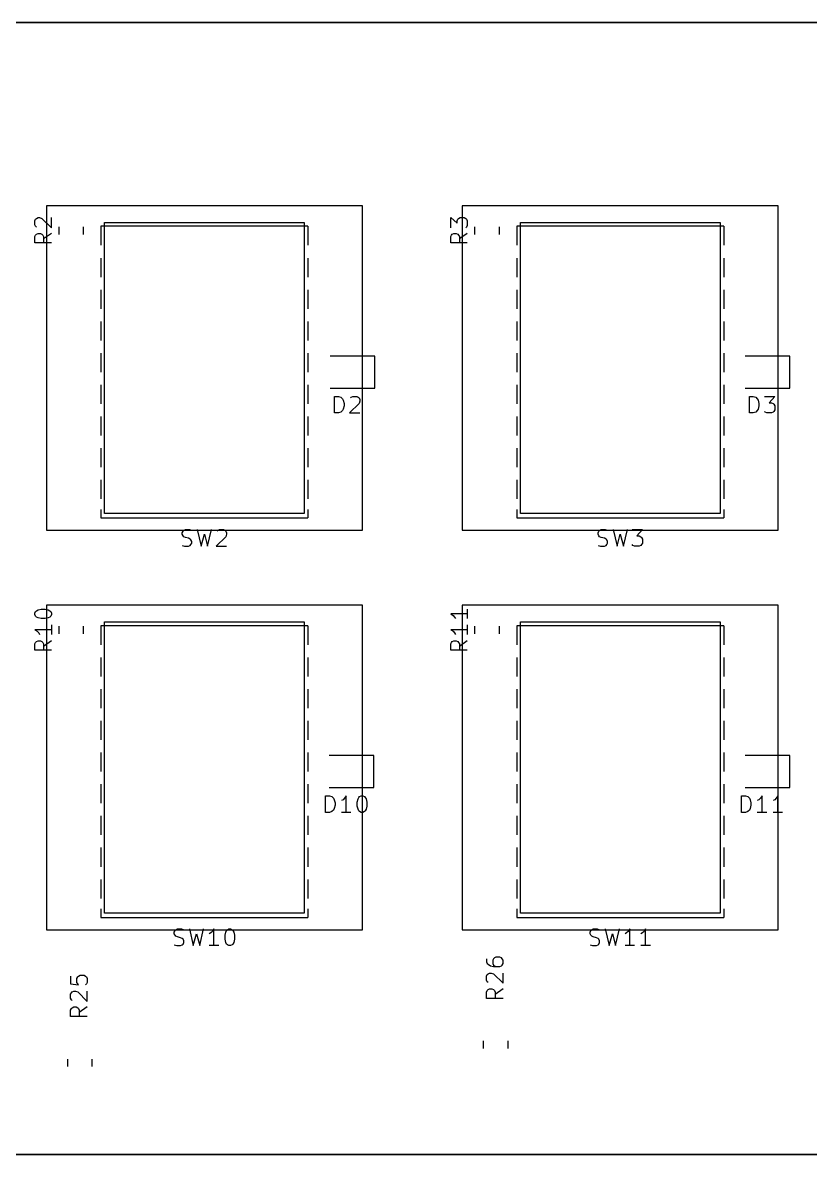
# Model space of a CAD drawing. Header units: millimetres. Extents: x -300 to 485, y -84 to 360.
# Drawn here: x -273.9 to -226.6, y 0 to 68 of the extents above; entities that cross this region are included whole.
import ezdxf

# ---------------------------------------------------------------- set-up
doc = ezdxf.new("R2010")
doc.units = ezdxf.units.MM
doc.layers.get('0').update_dxf_attribs({"lineweight": 25})
for name, color, linetype, lineweight, true_color in [('Devices', 4, 'Continuous', 25, 0x00ffff), ('Import', 16, 'Continuous', 25, 0x800000), ('PCB', 5, 'Continuous', 25, 0x0000ff)]:
    doc.layers.add(name, color=color, linetype=linetype, lineweight=lineweight, true_color=true_color)

msp = doc.modelspace()

# ---------------------------------------------------------------- linework, layer by layer
for p, q in [((-253.5, 57), (-272.5, 57)), ((-272.5, 57), (-272.5, 37.5)), ((-253.5, 37.5), (-253.5, 57)), ((-228.5, 57), (-247.5, 57)), ((-247.5, 57), (-247.5, 37.5)), ((-228.5, 37.5), (-228.5, 57)), ((-272.5, 37.5), (-253.5, 37.5)), ((-247.5, 37.5), (-228.5, 37.5)), ((-253.5, 33), (-272.5, 33)), ((-272.5, 33), (-272.5, 13.5)), ((-253.5, 13.5), (-253.5, 33)), ((-228.5, 33), (-247.5, 33)), ((-247.5, 33), (-247.5, 13.5)), ((-228.5, 13.5), (-228.5, 33)), ((-272.5, 13.5), (-253.5, 13.5)), ((-247.5, 13.5), (-228.5, 13.5))]:
    msp.add_line(p, q)
at = {"layer": 'Devices'}
for p, q in [((-269, 38.5), (-269, 56)), ((-269, 56), (-257, 56)), ((-257, 56), (-257, 38.5)), ((-244, 38.5), (-244, 56)), ((-244, 56), (-232, 56)), ((-232, 56), (-232, 38.5)), ((-257, 38.5), (-269, 38.5)), ((-232, 38.5), (-244, 38.5)), ((-269, 14.5), (-269, 32)), ((-269, 32), (-257, 32)), ((-257, 32), (-257, 14.5)), ((-244, 14.5), (-244, 32)), ((-244, 32), (-232, 32)), ((-232, 32), (-232, 14.5)), ((-257, 14.5), (-269, 14.5)), ((-232, 14.5), (-244, 14.5))]:
    msp.add_line(p, q, dxfattribs=at)
at = {"layer": 'Import', "flags": 128}
for points in [[(-45, 68), (-300, 68)], [(-273.1952, 56.0952), (-273.1476, 56.1905)], [(-273.1952, 55.8571), (-273.1952, 56.0952)], [(-273.1476, 55.7619), (-273.1952, 55.8571)], [(-273.1476, 56.1905), (-273.0999, 56.2381)], [(-273.0999, 55.7143), (-273.1476, 55.7619)], [(-273.0999, 56.2381), (-273.0047, 56.2857)], [(-273.0047, 56.2857), (-272.9095, 56.2857)], [(-272.9095, 56.2857), (-272.7666, 56.2381)], [(-272.7666, 56.2381), (-272.1952, 55.6667)], [(-272.1952, 55.6667), (-272.1952, 56.2857)], [(-269.223, 55.763), (-269.223, 54.62)], [(-256.777, 55.763), (-269.223, 55.763)], [(-256.777, 55.763), (-256.777, 54.62)], [(-248.1952, 55.6667), (-248.1952, 56.2857)], [(-248.1952, 56.2857), (-247.8142, 55.9524)], [(-247.8142, 56.0952), (-247.7666, 56.1905)], [(-247.8142, 55.9524), (-247.8142, 56.0952)], [(-247.7666, 56.1905), (-247.719, 56.2381)], [(-247.719, 56.2381), (-247.6238, 56.2857)], [(-247.6238, 56.2857), (-247.3857, 56.2857)], [(-247.3857, 56.2857), (-247.2904, 56.2381)], [(-247.2904, 56.2381), (-247.2428, 56.1905)], [(-247.2428, 56.1905), (-247.1952, 56.0952)], [(-247.1952, 55.8095), (-247.2428, 55.7143)], [(-247.1952, 56.0952), (-247.1952, 55.8095)], [(-244.223, 55.763), (-244.223, 54.62)], [(-231.777, 55.763), (-244.223, 55.763)], [(-231.777, 55.763), (-231.777, 54.62)], [(-273.1952, 55.1429), (-273.1476, 55.2381)], [(-273.1952, 54.7619), (-273.1952, 55.1429)], [(-273.1476, 55.2381), (-273.0999, 55.2857)], [(-273.0999, 55.2857), (-273.0047, 55.3333)], [(-273.0047, 55.3333), (-272.8618, 55.3333)], [(-272.8618, 55.3333), (-272.7666, 55.2857)], [(-272.7666, 55.2857), (-272.719, 55.2381)], [(-272.719, 55.2381), (-272.6714, 55.1429)], [(-272.1952, 55.3333), (-272.6714, 55)], [(-272.6714, 55.1429), (-272.6714, 54.7619)], [(-271.735, 55.2729), (-271.735, 55.7271)], [(-270.265, 55.2729), (-270.265, 55.7271)], [(-248.1952, 55.1429), (-248.1476, 55.2381)], [(-248.1952, 54.7619), (-248.1952, 55.1429)], [(-248.1476, 55.2381), (-248.0999, 55.2857)], [(-248.0999, 55.2857), (-248.0047, 55.3333)], [(-248.0047, 55.3333), (-247.8618, 55.3333)], [(-247.8618, 55.3333), (-247.7666, 55.2857)], [(-247.7666, 55.2857), (-247.719, 55.2381)], [(-247.719, 55.2381), (-247.6714, 55.1429)], [(-247.1952, 55.3333), (-247.6714, 55)], [(-247.6714, 55.1429), (-247.6714, 54.7619)], [(-247.2428, 55.7143), (-247.2904, 55.6667)], [(-246.735, 55.2729), (-246.735, 55.7271)], [(-245.265, 55.2729), (-245.265, 55.7271)], [(-272.1952, 54.7619), (-273.1952, 54.7619)], [(-247.1952, 54.7619), (-248.1952, 54.7619)], [(-269.223, 53.858), (-269.223, 52.715)], [(-256.777, 53.858), (-256.777, 52.715)], [(-244.223, 53.858), (-244.223, 52.715)], [(-231.777, 53.858), (-231.777, 52.715)], [(-269.223, 51.953), (-269.223, 50.81)], [(-256.777, 51.953), (-256.777, 50.81)], [(-244.223, 51.953), (-244.223, 50.81)], [(-231.777, 51.953), (-231.777, 50.81)], [(-269.223, 50.048), (-269.223, 48.905)], [(-256.777, 50.048), (-256.777, 48.905)], [(-244.223, 50.048), (-244.223, 48.905)], [(-231.777, 50.048), (-231.777, 48.905)], [(-269.223, 48.143), (-269.223, 47)], [(-256.777, 48.143), (-256.777, 47)], [(-252.7525, 47.96), (-255.4375, 47.96)], [(-252.7525, 46.04), (-252.7525, 47.96)], [(-244.223, 48.143), (-244.223, 47)], [(-231.777, 48.143), (-231.777, 47)], [(-227.815, 47.96), (-230.5, 47.96)], [(-227.815, 46.04), (-227.815, 47.96)], [(-269.223, 46.238), (-269.223, 45.095)], [(-256.777, 46.238), (-256.777, 45.095)], [(-255.4375, 46.04), (-252.7525, 46.04)], [(-244.223, 46.238), (-244.223, 45.095)], [(-231.777, 46.238), (-231.777, 45.095)], [(-230.5, 46.04), (-227.815, 46.04)], [(-255.1756, 44.5452), (-255.1756, 45.5452)], [(-255.1756, 45.5452), (-254.9375, 45.5452)], [(-254.9375, 45.5452), (-254.7946, 45.4976)], [(-254.7946, 45.4976), (-254.6994, 45.4023)], [(-254.6994, 45.4023), (-254.6518, 45.3071)], [(-254.6518, 45.3071), (-254.6042, 45.1166)], [(-254.6042, 44.9738), (-254.6518, 44.7833)], [(-254.6042, 45.1166), (-254.6042, 44.9738)], [(-253.6994, 45.1166), (-254.2708, 44.5452)], [(-254.2232, 45.4499), (-254.1756, 45.4976)], [(-254.1756, 45.4976), (-254.0804, 45.5452)], [(-254.0804, 45.5452), (-253.8423, 45.5452)], [(-253.8423, 45.5452), (-253.747, 45.4976)], [(-253.747, 45.4976), (-253.6994, 45.4499)], [(-253.6994, 45.4499), (-253.6518, 45.3547)], [(-253.6518, 45.2595), (-253.6994, 45.1166)], [(-253.6518, 45.3547), (-253.6518, 45.2595)], [(-230.2381, 44.5452), (-230.2381, 45.5452)], [(-230.2381, 45.5452), (-230, 45.5452)], [(-230, 45.5452), (-229.8571, 45.4976)], [(-229.8571, 45.4976), (-229.7619, 45.4023)], [(-229.7619, 45.4023), (-229.7143, 45.3071)], [(-229.7143, 45.3071), (-229.6667, 45.1166)], [(-229.6667, 44.9738), (-229.7143, 44.7833)], [(-229.6667, 45.1166), (-229.6667, 44.9738)], [(-229.3333, 45.5452), (-228.7143, 45.5452)], [(-228.7143, 45.5452), (-229.0476, 45.1642)], [(-229.0476, 45.1642), (-228.9048, 45.1642)], [(-228.9048, 45.1642), (-228.8095, 45.1166)], [(-228.8095, 45.1166), (-228.7619, 45.069)], [(-228.7619, 45.069), (-228.7143, 44.9738)], [(-228.7143, 44.9738), (-228.7143, 44.7357)], [(-269.223, 44.333), (-269.223, 43.19)], [(-256.777, 44.333), (-256.777, 43.19)], [(-254.9375, 44.5452), (-255.1756, 44.5452)], [(-254.7946, 44.5928), (-254.9375, 44.5452)], [(-254.6994, 44.688), (-254.7946, 44.5928)], [(-254.6518, 44.7833), (-254.6994, 44.688)], [(-254.2708, 44.5452), (-253.6518, 44.5452)], [(-244.223, 44.333), (-244.223, 43.19)], [(-231.777, 44.333), (-231.777, 43.19)], [(-230, 44.5452), (-230.2381, 44.5452)], [(-229.8571, 44.5928), (-230, 44.5452)], [(-229.7619, 44.688), (-229.8571, 44.5928)], [(-229.7143, 44.7833), (-229.7619, 44.688)], [(-229.2857, 44.5928), (-229.3333, 44.6404)], [(-229.1905, 44.5452), (-229.2857, 44.5928)], [(-228.9048, 44.5452), (-229.1905, 44.5452)], [(-228.8095, 44.5928), (-228.9048, 44.5452)], [(-228.7619, 44.6404), (-228.8095, 44.5928)], [(-228.7143, 44.7357), (-228.7619, 44.6404)], [(-269.223, 42.428), (-269.223, 41.285)], [(-256.777, 42.428), (-256.777, 41.285)], [(-244.223, 42.428), (-244.223, 41.285)], [(-231.777, 42.428), (-231.777, 41.285)], [(-269.223, 40.523), (-269.223, 39.38)], [(-256.777, 40.523), (-256.777, 39.38)], [(-244.223, 40.523), (-244.223, 39.38)], [(-231.777, 40.523), (-231.777, 39.38)], [(-269.223, 38.745), (-269.223, 38.237)], [(-269.223, 38.237), (-256.777, 38.237)], [(-256.777, 38.745), (-256.777, 38.237)], [(-244.223, 38.745), (-244.223, 38.237)], [(-244.223, 38.237), (-231.777, 38.237)], [(-231.777, 38.745), (-231.777, 38.237)], [(-264.3333, 37.3521), (-264.2857, 37.4473)], [(-264.2857, 37.4473), (-264.2381, 37.495)], [(-264.2381, 37.495), (-264.1429, 37.5426)], [(-264.1429, 37.5426), (-263.9048, 37.5426)], [(-263.9048, 37.5426), (-263.7619, 37.495)], [(-263.4286, 37.5426), (-263.1905, 36.5426)], [(-262.8095, 36.5426), (-262.5714, 37.5426)], [(-262.2381, 37.4473), (-262.1905, 37.495)], [(-262.1905, 37.495), (-262.0952, 37.5426)], [(-262.0952, 37.5426), (-261.8571, 37.5426)], [(-261.8571, 37.5426), (-261.7619, 37.495)], [(-261.7619, 37.495), (-261.7143, 37.4473)], [(-261.7143, 37.4473), (-261.6667, 37.3521)], [(-239.3333, 37.3521), (-239.2857, 37.4473)], [(-239.2857, 37.4473), (-239.2381, 37.495)], [(-239.2381, 37.495), (-239.1429, 37.5426)], [(-239.1429, 37.5426), (-238.9048, 37.5426)], [(-238.9048, 37.5426), (-238.7619, 37.495)], [(-238.4286, 37.5426), (-238.1905, 36.5426)], [(-237.8095, 36.5426), (-237.5714, 37.5426)], [(-237.2857, 37.5426), (-236.6667, 37.5426)], [(-236.6667, 37.5426), (-237, 37.1616)], [(-264.3333, 37.2569), (-264.3333, 37.3521)], [(-264.2857, 37.1616), (-264.3333, 37.2569)], [(-264.2381, 37.114), (-264.2857, 37.1616)], [(-264.1429, 37.0664), (-264.2381, 37.114)], [(-263.9524, 37.0188), (-264.1429, 37.0664)], [(-263.8571, 36.9712), (-263.9524, 37.0188)], [(-263.8095, 36.9235), (-263.8571, 36.9712)], [(-263.7619, 36.8283), (-263.8095, 36.9235)], [(-263.8095, 36.6378), (-263.7619, 36.7331)], [(-263.7619, 36.7331), (-263.7619, 36.8283)], [(-263.1905, 36.5426), (-263, 37.2569)], [(-263, 37.2569), (-262.8095, 36.5426)], [(-261.7143, 37.114), (-262.2857, 36.5426)], [(-261.6667, 37.2569), (-261.7143, 37.114)], [(-261.6667, 37.3521), (-261.6667, 37.2569)], [(-239.3333, 37.2569), (-239.3333, 37.3521)], [(-239.2857, 37.1616), (-239.3333, 37.2569)], [(-239.2381, 37.114), (-239.2857, 37.1616)], [(-239.1429, 37.0664), (-239.2381, 37.114)], [(-238.9524, 37.0188), (-239.1429, 37.0664)], [(-238.8571, 36.9712), (-238.9524, 37.0188)], [(-238.8095, 36.9235), (-238.8571, 36.9712)], [(-238.7619, 36.8283), (-238.8095, 36.9235)], [(-238.8095, 36.6378), (-238.7619, 36.7331)], [(-238.7619, 36.7331), (-238.7619, 36.8283)], [(-238.1905, 36.5426), (-238, 37.2569)], [(-238, 37.2569), (-237.8095, 36.5426)], [(-237, 37.1616), (-236.8571, 37.1616)], [(-236.8571, 37.1616), (-236.7619, 37.114)], [(-236.7619, 37.114), (-236.7143, 37.0664)], [(-236.7143, 37.0664), (-236.6667, 36.9712)], [(-236.6667, 36.7331), (-236.7143, 36.6378)], [(-236.6667, 36.9712), (-236.6667, 36.7331)], [(-264.3333, 36.5902), (-264.1905, 36.5426)], [(-264.1905, 36.5426), (-263.9524, 36.5426)], [(-263.9524, 36.5426), (-263.8571, 36.5902)], [(-263.8571, 36.5902), (-263.8095, 36.6378)], [(-262.2857, 36.5426), (-261.6667, 36.5426)], [(-239.3333, 36.5902), (-239.1905, 36.5426)], [(-239.1905, 36.5426), (-238.9524, 36.5426)], [(-238.9524, 36.5426), (-238.8571, 36.5902)], [(-238.8571, 36.5902), (-238.8095, 36.6378)], [(-237.2381, 36.5902), (-237.2857, 36.6378)], [(-237.1429, 36.5426), (-237.2381, 36.5902)], [(-236.8571, 36.5426), (-237.1429, 36.5426)], [(-236.7619, 36.5902), (-236.8571, 36.5426)], [(-236.7143, 36.6378), (-236.7619, 36.5902)], [(-273.1476, 32.619), (-273.0999, 32.6667)], [(-273.0999, 32.6667), (-273.0047, 32.7143)], [(-273.0047, 32.7143), (-272.8142, 32.7619)], [(-272.8142, 32.7619), (-272.5761, 32.7619)], [(-272.5761, 32.7619), (-272.3857, 32.7143)], [(-272.3857, 32.7143), (-272.2904, 32.6667)], [(-272.2904, 32.6667), (-272.2428, 32.619)], [(-247.1952, 32.7619), (-247.1952, 32.1905)], [(-273.1952, 32.5238), (-273.1476, 32.619)], [(-273.1952, 32.4286), (-273.1952, 32.5238)], [(-273.1476, 32.3333), (-273.1952, 32.4286)], [(-273.0999, 32.2857), (-273.1476, 32.3333)], [(-273.0047, 32.2381), (-273.0999, 32.2857)], [(-272.8142, 32.1905), (-273.0047, 32.2381)], [(-272.5761, 32.1905), (-272.8142, 32.1905)], [(-272.3857, 32.2381), (-272.5761, 32.1905)], [(-272.2904, 32.2857), (-272.3857, 32.2381)], [(-272.2428, 32.3333), (-272.2904, 32.2857)], [(-272.2428, 32.619), (-272.1952, 32.5238)], [(-272.1952, 32.4286), (-272.2428, 32.3333)], [(-272.1952, 32.5238), (-272.1952, 32.4286)], [(-247.1952, 32.4762), (-248.1952, 32.4762)], [(-248.1952, 32.4762), (-248.0523, 32.381)], [(-248.0523, 32.381), (-247.9571, 32.2857)], [(-247.9571, 32.2857), (-247.9095, 32.1905)], [(-272.1952, 31.5238), (-273.1952, 31.5238)], [(-273.1952, 31.5238), (-273.0523, 31.4286)], [(-273.0523, 31.4286), (-272.9571, 31.3333)], [(-272.9571, 31.3333), (-272.9095, 31.2381)], [(-272.1952, 31.8095), (-272.1952, 31.2381)], [(-271.735, 31.2729), (-271.735, 31.7271)], [(-270.265, 31.2729), (-270.265, 31.7271)], [(-269.223, 31.763), (-269.223, 30.62)], [(-256.777, 31.763), (-269.223, 31.763)], [(-256.777, 31.763), (-256.777, 30.62)], [(-247.1952, 31.5238), (-248.1952, 31.5238)], [(-248.1952, 31.5238), (-248.0523, 31.4286)], [(-248.0523, 31.4286), (-247.9571, 31.3333)], [(-247.9571, 31.3333), (-247.9095, 31.2381)], [(-247.1952, 31.8095), (-247.1952, 31.2381)], [(-246.735, 31.2729), (-246.735, 31.7271)], [(-245.265, 31.2729), (-245.265, 31.7271)], [(-231.777, 31.763), (-244.223, 31.763)], [(-244.223, 31.763), (-244.223, 30.62)], [(-231.777, 31.763), (-231.777, 30.62)], [(-273.1952, 30.6667), (-273.1476, 30.7619)], [(-273.1952, 30.2857), (-273.1952, 30.6667)], [(-273.1476, 30.7619), (-273.0999, 30.8095)], [(-273.0999, 30.8095), (-273.0047, 30.8571)], [(-273.0047, 30.8571), (-272.8618, 30.8571)], [(-272.8618, 30.8571), (-272.7666, 30.8095)], [(-272.7666, 30.8095), (-272.719, 30.7619)], [(-272.719, 30.7619), (-272.6714, 30.6667)], [(-272.1952, 30.8571), (-272.6714, 30.5238)], [(-272.6714, 30.6667), (-272.6714, 30.2857)], [(-248.1952, 30.6667), (-248.1476, 30.7619)], [(-248.1952, 30.2857), (-248.1952, 30.6667)], [(-248.1476, 30.7619), (-248.0999, 30.8095)], [(-248.0999, 30.8095), (-248.0047, 30.8571)], [(-248.0047, 30.8571), (-247.8618, 30.8571)], [(-247.8618, 30.8571), (-247.7666, 30.8095)], [(-247.7666, 30.8095), (-247.719, 30.7619)], [(-247.719, 30.7619), (-247.6714, 30.6667)], [(-247.1952, 30.8571), (-247.6714, 30.5238)], [(-247.6714, 30.6667), (-247.6714, 30.2857)], [(-272.1952, 30.2857), (-273.1952, 30.2857)], [(-247.1952, 30.2857), (-248.1952, 30.2857)], [(-269.223, 29.858), (-269.223, 28.715)], [(-256.777, 29.858), (-256.777, 28.715)], [(-244.223, 29.858), (-244.223, 28.715)], [(-231.777, 29.858), (-231.777, 28.715)], [(-269.223, 27.953), (-269.223, 26.81)], [(-256.777, 27.953), (-256.777, 26.81)], [(-244.223, 27.953), (-244.223, 26.81)], [(-231.777, 27.953), (-231.777, 26.81)], [(-269.223, 26.048), (-269.223, 24.905)], [(-256.777, 26.048), (-256.777, 24.905)], [(-244.223, 26.048), (-244.223, 24.905)], [(-231.777, 26.048), (-231.777, 24.905)], [(-269.223, 24.143), (-269.223, 23)], [(-256.777, 24.143), (-256.777, 23)], [(-252.815, 23.96), (-255.5, 23.96)], [(-252.815, 22.04), (-252.815, 23.96)], [(-244.223, 24.143), (-244.223, 23)], [(-231.777, 24.143), (-231.777, 23)], [(-227.815, 23.96), (-230.5, 23.96)], [(-227.815, 22.04), (-227.815, 23.96)], [(-269.223, 22.238), (-269.223, 21.095)], [(-256.777, 22.238), (-256.777, 21.095)], [(-255.5, 22.04), (-252.815, 22.04)], [(-244.223, 22.238), (-244.223, 21.095)], [(-231.777, 22.238), (-231.777, 21.095)], [(-230.5, 22.04), (-227.815, 22.04)], [(-255.7143, 20.5452), (-255.7143, 21.5452)], [(-255.7143, 21.5452), (-255.4762, 21.5452)], [(-255.4762, 21.5452), (-255.3333, 21.4976)], [(-255.3333, 21.4976), (-255.2381, 21.4023)], [(-255.2381, 21.4023), (-255.1905, 21.3071)], [(-255.1905, 21.3071), (-255.1429, 21.1166)], [(-255.1429, 21.1166), (-255.1429, 20.9738)], [(-254.6667, 21.3071), (-254.7619, 21.2595)], [(-254.5714, 21.4023), (-254.6667, 21.3071)], [(-254.4762, 21.5452), (-254.5714, 21.4023)], [(-254.4762, 20.5452), (-254.4762, 21.5452)], [(-253.8095, 21.1642), (-253.7619, 21.3547)], [(-253.8095, 20.9261), (-253.8095, 21.1642)], [(-253.7619, 21.3547), (-253.7143, 21.4499)], [(-253.7143, 21.4499), (-253.6667, 21.4976)], [(-253.6667, 21.4976), (-253.5714, 21.5452)], [(-253.5714, 21.5452), (-253.4762, 21.5452)], [(-253.4762, 21.5452), (-253.381, 21.4976)], [(-253.381, 21.4976), (-253.3333, 21.4499)], [(-253.3333, 21.4499), (-253.2857, 21.3547)], [(-253.2857, 21.3547), (-253.2381, 21.1642)], [(-253.2381, 21.1642), (-253.2381, 20.9261)], [(-230.7143, 20.5452), (-230.7143, 21.5452)], [(-230.7143, 21.5452), (-230.4762, 21.5452)], [(-230.4762, 21.5452), (-230.3333, 21.4976)], [(-230.3333, 21.4976), (-230.2381, 21.4023)], [(-230.2381, 21.4023), (-230.1905, 21.3071)], [(-230.1905, 21.3071), (-230.1429, 21.1166)], [(-230.1429, 21.1166), (-230.1429, 20.9738)], [(-229.6667, 21.3071), (-229.7619, 21.2595)], [(-229.5714, 21.4023), (-229.6667, 21.3071)], [(-229.4762, 21.5452), (-229.5714, 21.4023)], [(-229.4762, 20.5452), (-229.4762, 21.5452)], [(-228.7143, 21.3071), (-228.8095, 21.2595)], [(-228.619, 21.4023), (-228.7143, 21.3071)], [(-228.5238, 21.5452), (-228.619, 21.4023)], [(-228.5238, 20.5452), (-228.5238, 21.5452)], [(-255.4762, 20.5452), (-255.7143, 20.5452)], [(-255.3333, 20.5928), (-255.4762, 20.5452)], [(-255.2381, 20.688), (-255.3333, 20.5928)], [(-255.1905, 20.7833), (-255.2381, 20.688)], [(-255.1429, 20.9738), (-255.1905, 20.7833)], [(-254.1905, 20.5452), (-254.7619, 20.5452)], [(-253.7619, 20.7357), (-253.8095, 20.9261)], [(-253.7143, 20.6404), (-253.7619, 20.7357)], [(-253.6667, 20.5928), (-253.7143, 20.6404)], [(-253.5714, 20.5452), (-253.6667, 20.5928)], [(-253.4762, 20.5452), (-253.5714, 20.5452)], [(-253.381, 20.5928), (-253.4762, 20.5452)], [(-253.3333, 20.6404), (-253.381, 20.5928)], [(-253.2857, 20.7357), (-253.3333, 20.6404)], [(-253.2381, 20.9261), (-253.2857, 20.7357)], [(-230.4762, 20.5452), (-230.7143, 20.5452)], [(-230.3333, 20.5928), (-230.4762, 20.5452)], [(-230.2381, 20.688), (-230.3333, 20.5928)], [(-230.1905, 20.7833), (-230.2381, 20.688)], [(-230.1429, 20.9738), (-230.1905, 20.7833)], [(-229.1905, 20.5452), (-229.7619, 20.5452)], [(-228.2381, 20.5452), (-228.8095, 20.5452)], [(-269.223, 20.333), (-269.223, 19.19)], [(-256.777, 20.333), (-256.777, 19.19)], [(-244.223, 20.333), (-244.223, 19.19)], [(-231.777, 20.333), (-231.777, 19.19)], [(-269.223, 18.428), (-269.223, 17.285)], [(-256.777, 18.428), (-256.777, 17.285)], [(-244.223, 18.428), (-244.223, 17.285)], [(-231.777, 18.428), (-231.777, 17.285)], [(-269.223, 16.523), (-269.223, 15.38)], [(-256.777, 16.523), (-256.777, 15.38)], [(-244.223, 16.523), (-244.223, 15.38)], [(-231.777, 16.523), (-231.777, 15.38)], [(-269.223, 14.745), (-269.223, 14.237)], [(-256.777, 14.745), (-256.777, 14.237)], [(-244.223, 14.745), (-244.223, 14.237)], [(-231.777, 14.745), (-231.777, 14.237)], [(-269.223, 14.237), (-256.777, 14.237)], [(-244.223, 14.237), (-231.777, 14.237)], [(-264.8095, 13.3521), (-264.7619, 13.4473)], [(-264.8095, 13.2569), (-264.8095, 13.3521)], [(-264.7619, 13.1616), (-264.8095, 13.2569)], [(-264.7619, 13.4473), (-264.7143, 13.495)], [(-264.7143, 13.114), (-264.7619, 13.1616)], [(-264.7143, 13.495), (-264.619, 13.5426)], [(-264.619, 13.0664), (-264.7143, 13.114)], [(-264.619, 13.5426), (-264.381, 13.5426)], [(-264.4286, 13.0188), (-264.619, 13.0664)], [(-264.3333, 12.9712), (-264.4286, 13.0188)], [(-264.381, 13.5426), (-264.2381, 13.495)], [(-264.2857, 12.9235), (-264.3333, 12.9712)], [(-264.2381, 12.8283), (-264.2857, 12.9235)], [(-263.9048, 13.5426), (-263.6667, 12.5426)], [(-263.6667, 12.5426), (-263.4762, 13.2569)], [(-263.4762, 13.2569), (-263.2857, 12.5426)], [(-263.2857, 12.5426), (-263.0476, 13.5426)], [(-262.619, 13.3045), (-262.7143, 13.2569)], [(-262.5238, 13.3997), (-262.619, 13.3045)], [(-262.4286, 13.5426), (-262.5238, 13.3997)], [(-262.4286, 12.5426), (-262.4286, 13.5426)], [(-261.7619, 13.1616), (-261.7143, 13.3521)], [(-261.7619, 12.9235), (-261.7619, 13.1616)], [(-261.7143, 12.7331), (-261.7619, 12.9235)], [(-261.7143, 13.3521), (-261.6667, 13.4473)], [(-261.6667, 13.4473), (-261.619, 13.495)], [(-261.619, 13.495), (-261.5238, 13.5426)], [(-261.5238, 13.5426), (-261.4286, 13.5426)], [(-261.4286, 13.5426), (-261.3333, 13.495)], [(-261.3333, 13.495), (-261.2857, 13.4473)], [(-261.2857, 13.4473), (-261.2381, 13.3521)], [(-261.2381, 13.3521), (-261.1905, 13.1616)], [(-261.1905, 12.9235), (-261.2381, 12.7331)], [(-261.1905, 13.1616), (-261.1905, 12.9235)], [(-239.8095, 13.3521), (-239.7619, 13.4473)], [(-239.8095, 13.2569), (-239.8095, 13.3521)], [(-239.7619, 13.1616), (-239.8095, 13.2569)], [(-239.7619, 13.4473), (-239.7143, 13.495)], [(-239.7143, 13.114), (-239.7619, 13.1616)], [(-239.7143, 13.495), (-239.619, 13.5426)], [(-239.619, 13.0664), (-239.7143, 13.114)], [(-239.619, 13.5426), (-239.381, 13.5426)], [(-239.4286, 13.0188), (-239.619, 13.0664)], [(-239.3333, 12.9712), (-239.4286, 13.0188)], [(-239.381, 13.5426), (-239.2381, 13.495)], [(-239.2857, 12.9235), (-239.3333, 12.9712)], [(-239.2381, 12.8283), (-239.2857, 12.9235)], [(-238.9048, 13.5426), (-238.6667, 12.5426)], [(-238.6667, 12.5426), (-238.4762, 13.2569)], [(-238.4762, 13.2569), (-238.2857, 12.5426)], [(-238.2857, 12.5426), (-238.0476, 13.5426)], [(-237.619, 13.3045), (-237.7143, 13.2569)], [(-237.5238, 13.3997), (-237.619, 13.3045)], [(-237.4286, 13.5426), (-237.5238, 13.3997)], [(-237.4286, 12.5426), (-237.4286, 13.5426)], [(-236.6667, 13.3045), (-236.7619, 13.2569)], [(-236.5714, 13.3997), (-236.6667, 13.3045)], [(-236.4762, 13.5426), (-236.5714, 13.3997)], [(-236.4762, 12.5426), (-236.4762, 13.5426)], [(-264.8095, 12.5902), (-264.6667, 12.5426)], [(-264.6667, 12.5426), (-264.4286, 12.5426)], [(-264.4286, 12.5426), (-264.3333, 12.5902)], [(-264.3333, 12.5902), (-264.2857, 12.6378)], [(-264.2857, 12.6378), (-264.2381, 12.7331)], [(-264.2381, 12.7331), (-264.2381, 12.8283)], [(-262.1429, 12.5426), (-262.7143, 12.5426)], [(-261.6667, 12.6378), (-261.7143, 12.7331)], [(-261.619, 12.5902), (-261.6667, 12.6378)], [(-261.5238, 12.5426), (-261.619, 12.5902)], [(-261.4286, 12.5426), (-261.5238, 12.5426)], [(-261.3333, 12.5902), (-261.4286, 12.5426)], [(-261.2857, 12.6378), (-261.3333, 12.5902)], [(-261.2381, 12.7331), (-261.2857, 12.6378)], [(-239.8095, 12.5902), (-239.6667, 12.5426)], [(-239.6667, 12.5426), (-239.4286, 12.5426)], [(-239.4286, 12.5426), (-239.3333, 12.5902)], [(-239.3333, 12.5902), (-239.2857, 12.6378)], [(-239.2857, 12.6378), (-239.2381, 12.7331)], [(-239.2381, 12.7331), (-239.2381, 12.8283)], [(-237.1429, 12.5426), (-237.7143, 12.5426)], [(-236.1905, 12.5426), (-236.7619, 12.5426)], [(-246.0452, 11.7542), (-246.0452, 11.5637)], [(-246.0452, 11.5637), (-245.9976, 11.4685)], [(-245.6166, 11.7542), (-245.6642, 11.6589)], [(-245.6642, 11.6589), (-245.6642, 11.4685)], [(-245.569, 11.8018), (-245.6166, 11.7542)], [(-245.4738, 11.8494), (-245.569, 11.8018)], [(-245.2357, 11.8494), (-245.4738, 11.8494)], [(-245.1404, 11.8018), (-245.2357, 11.8494)], [(-245.0928, 11.7542), (-245.1404, 11.8018)], [(-245.0452, 11.6589), (-245.0928, 11.7542)], [(-245.0452, 11.4685), (-245.0452, 11.6589)], [(-245.9976, 11.4685), (-245.9499, 11.4208)], [(-245.9499, 11.4208), (-245.8071, 11.3256)], [(-245.9499, 10.8494), (-245.8547, 10.897)], [(-245.8547, 10.897), (-245.7595, 10.897)], [(-245.8071, 11.3256), (-245.6166, 11.278)], [(-245.7595, 10.897), (-245.6166, 10.8494)], [(-245.6642, 11.4685), (-245.6166, 11.3732)], [(-245.6166, 11.3732), (-245.569, 11.3256)], [(-245.6166, 11.278), (-245.2357, 11.278)], [(-245.569, 11.3256), (-245.4738, 11.278)], [(-245.2357, 11.278), (-245.1404, 11.3256)], [(-245.1404, 11.3256), (-245.0928, 11.3732)], [(-245.0928, 11.3732), (-245.0452, 11.4685)], [(-245.0452, 10.278), (-245.0452, 10.897)], [(-271.0452, 10.7143), (-271.0452, 10.2381)], [(-271.0452, 10.2381), (-270.569, 10.1905)], [(-270.6642, 10.5714), (-270.6166, 10.6667)], [(-270.6642, 10.3333), (-270.6642, 10.5714)], [(-270.6166, 10.2381), (-270.6642, 10.3333)], [(-270.6166, 10.6667), (-270.569, 10.7143)], [(-270.569, 10.1905), (-270.6166, 10.2381)], [(-270.569, 10.7143), (-270.4738, 10.7619)], [(-270.4738, 10.7619), (-270.2357, 10.7619)], [(-270.2357, 10.7619), (-270.1404, 10.7143)], [(-270.1404, 10.7143), (-270.0928, 10.6667)], [(-270.0928, 10.2381), (-270.1404, 10.1905)], [(-270.0928, 10.6667), (-270.0452, 10.5714)], [(-270.0452, 10.3333), (-270.0928, 10.2381)], [(-270.0452, 10.5714), (-270.0452, 10.3333)], [(-246.0452, 10.7065), (-245.9976, 10.8018)], [(-246.0452, 10.4685), (-246.0452, 10.7065)], [(-245.9976, 10.3732), (-246.0452, 10.4685)], [(-245.9976, 10.8018), (-245.9499, 10.8494)], [(-245.9499, 10.3256), (-245.9976, 10.3732)], [(-245.6166, 10.8494), (-245.0452, 10.278)], [(-271.0452, 9.619), (-270.9976, 9.7143)], [(-271.0452, 9.381), (-271.0452, 9.619)], [(-270.9976, 9.7143), (-270.9499, 9.7619)], [(-270.9499, 9.7619), (-270.8547, 9.8095)], [(-270.8547, 9.8095), (-270.7595, 9.8095)], [(-270.7595, 9.8095), (-270.6166, 9.7619)], [(-270.6166, 9.7619), (-270.0452, 9.1905)], [(-270.0452, 9.1905), (-270.0452, 9.8095)], [(-246.0452, 9.7542), (-245.9976, 9.8494)], [(-246.0452, 9.3732), (-246.0452, 9.7542)], [(-245.9976, 9.8494), (-245.9499, 9.897)], [(-245.9499, 9.897), (-245.8547, 9.9446)], [(-245.8547, 9.9446), (-245.7118, 9.9446)], [(-245.7118, 9.9446), (-245.6166, 9.897)], [(-245.6166, 9.897), (-245.569, 9.8494)], [(-245.569, 9.8494), (-245.5214, 9.7542)], [(-245.0452, 9.9446), (-245.5214, 9.6113)], [(-245.5214, 9.7542), (-245.5214, 9.3732)], [(-270.9976, 9.2857), (-271.0452, 9.381)], [(-270.9499, 9.2381), (-270.9976, 9.2857)], [(-270.9499, 8.8095), (-270.8547, 8.8571)], [(-270.8547, 8.8571), (-270.7118, 8.8571)], [(-270.7118, 8.8571), (-270.6166, 8.8095)], [(-270.0452, 8.8571), (-270.5214, 8.5238)], [(-245.0452, 9.3732), (-246.0452, 9.3732)], [(-271.0452, 8.6667), (-270.9976, 8.7619)], [(-271.0452, 8.2857), (-271.0452, 8.6667)], [(-270.0452, 8.2857), (-271.0452, 8.2857)], [(-270.9976, 8.7619), (-270.9499, 8.8095)], [(-270.6166, 8.8095), (-270.569, 8.7619)], [(-270.569, 8.7619), (-270.5214, 8.6667)], [(-270.5214, 8.6667), (-270.5214, 8.2857)], [(-246.235, 6.8146), (-246.235, 6.3604)], [(-244.765, 6.8146), (-244.765, 6.3604)], [(-271.235, 5.7271), (-271.235, 5.2729)], [(-269.765, 5.7271), (-269.765, 5.2729)], [(-300, 0), (-45, 0)]]:
    msp.add_lwpolyline(points, dxfattribs=at)
at = {"layer": 'PCB'}
for p, q in [((-300, 68), (-45, 68)), ((-45, 0), (-300, 0))]:
    msp.add_line(p, q, dxfattribs=at)

doc.saveas('drawing.dxf')
